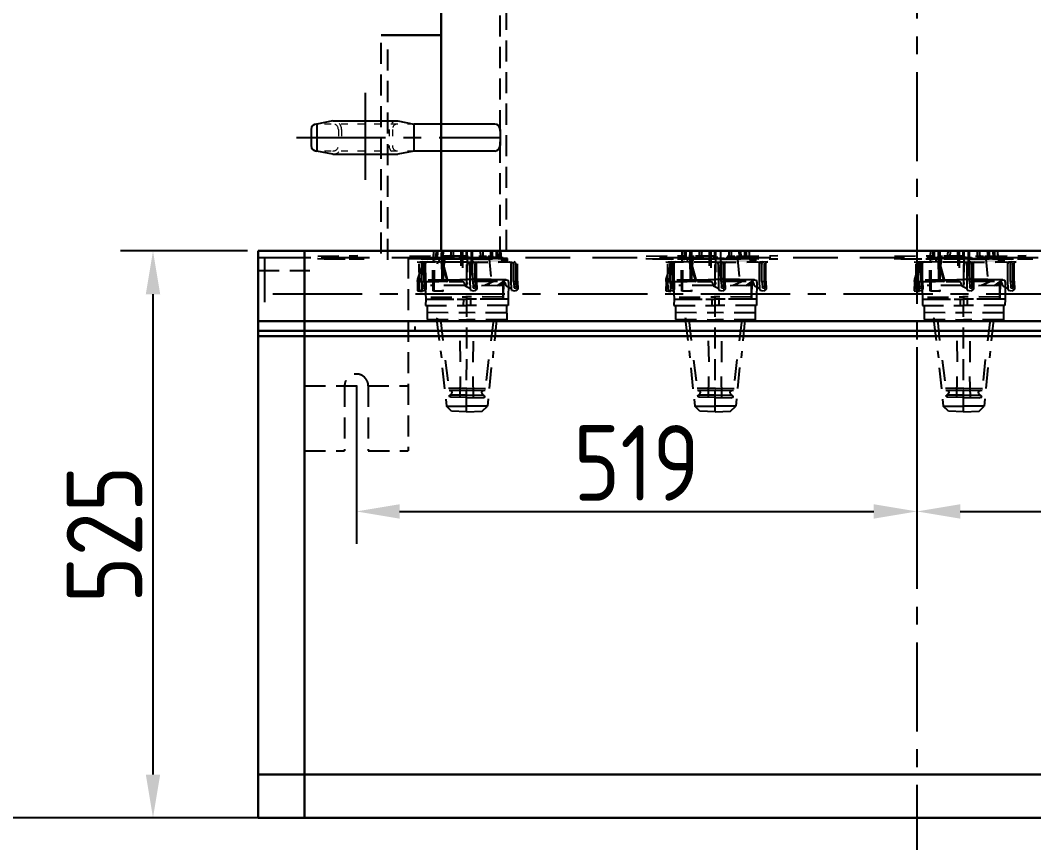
# Model space of a CAD drawing. Header units: millimetres. Extents: x 70841 to 133731, y -170061 to -164340.
# Drawn here: x 71959 to 72897, y -168868 to -168106 of the extents above; entities that cross this region are included whole.
import ezdxf

# ---------------------------------------------------------------- set-up
doc = ezdxf.new("R2010")
doc.units = ezdxf.units.MM
doc.header["$LTSCALE"] = 13
for name, pattern in [('ACAD_ISO03W100', [1.18, 0.47, -0.71]), ('CENTERX2', [101.6, 63.5, -12.7, 12.7, -12.7]), ('DASHED', [0.75, 0.5, -0.25]), ('HIDDEN', [9.525, 6.35, -3.175])]:
    doc.linetypes.add(name, pattern=pattern)
for name, color, linetype in [('1', 4, 'Continuous'), ('4虚线层', 6, 'DASHED'), ('粗实线', 4, 'Continuous'), ('细实线', 2, 'Continuous'), ('虚线', 6, 'HIDDEN'), ('铁心虚线', 1, 'DASHED')]:
    doc.layers.add(name, color=color, linetype=linetype)
doc.layers.add('标注、文本', color=3, linetype='Continuous', lineweight=25)
doc.styles.get("Standard").update_dxf_attribs({"font": 'gbenor.shx', "bigfont": 'gbcbig.shx'})
doc.dimstyles.new('1-15', dxfattribs={"dimscale": 20, "dimtxt": 3.5, "dimasz": 2, "dimexe": 1.5, "dimexo": 0.5, "dimgap": 0.5, "dimtad": 1, "dimtoh": 1, "dimdec": 1, "dimdsep": 46, "dimtxsty": 'Standard', "dimcen": 2.5, "dimclrd": 3, "dimclre": 3, "dimclrt": 3, "dimadec": 0, "dimazin": 2, "dimtfac": 1, "dimtdec": 1, "dimtmove": 0, "dimatfit": 2, "dimfxl": 1, "dimarcsym": 0})

# ---------------------------------------------------------------- blocks, each defined once
blk = doc.blocks.new('*D1700')
at = {"layer": 'Defpoints', "color": 0, "transparency": 16777216}
for p in [(72082.06, -168320.05), (72179.39, -168320.05), (72179.39, -168845.05)]:
    blk.add_point(p, dxfattribs=at)
at = {"layer": '标注、文本', "color": 3, "lineweight": -2, "transparency": 16777216}
for p, q in [((72169.39, -168320.05), (72052.06, -168320.05)), ((72082.06, -168805.05), (72082.06, -168360.05)), ((72169.39, -168845.05), (72052.06, -168845.05))]:
    blk.add_line(p, q, dxfattribs=at)
at = {"layer": '标注、文本', "color": 3, "transparency": 16777216}
for points in [[(72075.39, -168360.05), (72088.72, -168360.05), (72082.06, -168320.05)], [(72075.39, -168805.05), (72088.72, -168805.05), (72082.06, -168845.05)]]:
    blk.add_solid(points, dxfattribs=at)
at = {"layer": '标注、文本', "color": 3, "transparency": 16777216, "insert": (72037.06, -168582.55), "char_height": 70, "attachment_point": 5, "rotation": 90}
blk.add_mtext('525', dxfattribs=at)
blk = doc.blocks.new('*D1701')
at = {"layer": 'Defpoints', "color": 0, "transparency": 16777216}
for p in [(72348.89, -167697.05), (71815.29, -168845.05), (72233.89, -168845.05)]:
    blk.add_point(p, dxfattribs=at)
at = {"layer": '标注、文本', "color": 3, "lineweight": -2, "transparency": 16777216}
for p, q in [((72338.89, -167697.05), (71785.29, -167697.05)), ((71815.29, -167737.05), (71815.29, -168805.05)), ((72223.89, -168845.05), (71785.29, -168845.05))]:
    blk.add_line(p, q, dxfattribs=at)
at = {"layer": '标注、文本', "color": 3, "transparency": 16777216}
for points in [[(71808.62, -167737.05), (71821.95, -167737.05), (71815.29, -167697.05)], [(71808.62, -168805.05), (71821.95, -168805.05), (71815.29, -168845.05)]]:
    blk.add_solid(points, dxfattribs=at)
at = {"layer": '标注、文本', "color": 3, "transparency": 16777216, "insert": (71770.29, -168271.05), "char_height": 70, "attachment_point": 5, "rotation": 90}
blk.add_mtext('1148', dxfattribs=at)
blk = doc.blocks.new('*D1702')
at = {"layer": 'Defpoints', "color": 0, "transparency": 16777216}
for p in [(72270.39, -168445.05), (72789.39, -168445.05), (72789.39, -168561.33)]:
    blk.add_point(p, dxfattribs=at)
at = {"layer": '标注、文本', "color": 3, "lineweight": -2, "transparency": 16777216}
for p, q in [((72270.39, -168455.05), (72270.39, -168591.33)), ((72789.39, -168455.05), (72789.39, -168591.33)), ((72310.39, -168561.33), (72749.39, -168561.33))]:
    blk.add_line(p, q, dxfattribs=at)
at = {"layer": '标注、文本', "color": 3, "transparency": 16777216}
for points in [[(72310.39, -168554.67), (72310.39, -168568), (72270.39, -168561.33)], [(72749.39, -168554.67), (72749.39, -168568), (72789.39, -168561.33)]]:
    blk.add_solid(points, dxfattribs=at)
at = {"layer": '标注、文本', "color": 3, "transparency": 16777216, "insert": (72529.89, -168516.33), "char_height": 70, "attachment_point": 5}
blk.add_mtext('519', dxfattribs=at)
blk = doc.blocks.new('*D1703')
at = {"layer": 'Defpoints', "color": 0, "transparency": 16777216}
for p in [(72789.39, -168399.01), (73373.39, -168445.05), (73373.39, -168561.33)]:
    blk.add_point(p, dxfattribs=at)
at = {"layer": '标注、文本', "color": 3, "lineweight": -2, "transparency": 16777216}
for p, q in [((72789.39, -168409.01), (72789.39, -168591.33)), ((73373.39, -168455.05), (73373.39, -168591.33)), ((72829.39, -168561.33), (73333.39, -168561.33))]:
    blk.add_line(p, q, dxfattribs=at)
at = {"layer": '标注、文本', "color": 3, "transparency": 16777216}
for points in [[(72829.39, -168554.67), (72829.39, -168568), (72789.39, -168561.33)], [(73333.39, -168554.67), (73333.39, -168568), (73373.39, -168561.33)]]:
    blk.add_solid(points, dxfattribs=at)
at = {"layer": '标注、文本', "color": 3, "transparency": 16777216, "insert": (73081.39, -168516.33), "char_height": 70, "attachment_point": 5}
blk.add_mtext('584', dxfattribs=at)

msp = doc.modelspace()

# ---------------------------------------------------------------- hatches: boundary and pattern name
at = {"layer": '铁心虚线', "ltscale": 3}
h = msp.add_hatch(color=6, dxfattribs=at)
h.dxf.hatch_style = 2
h.paths.add_polyline_path([(72372.381, -168326.906), (72403.713, -168326.956), (72404.511, -168330.414)])
h = msp.add_hatch(color=6, dxfattribs=at)
h.dxf.hatch_style = 2
h.paths.add_polyline_path([(72372.381, -168326.906), (72373.18, -168330.363), (72404.511, -168330.414)])
h = msp.add_hatch(color=6, dxfattribs=at)
h.dxf.hatch_style = 2
h.paths.add_polyline_path([(72403.713, -168326.956), (72409.564, -168327.062), (72410.203, -168329.828)])
h = msp.add_hatch(color=6, dxfattribs=at)
h.dxf.hatch_style = 2
h.paths.add_polyline_path([(72403.713, -168326.956), (72404.511, -168330.414), (72410.203, -168329.828)])
h = msp.add_hatch(color=6, dxfattribs=at)
h.dxf.hatch_style = 2
h.paths.add_polyline_path([(72409.564, -168327.062), (72410.203, -168329.828), (72410.256, -168326.902)])
h = msp.add_hatch(color=6, dxfattribs=at)
h.dxf.hatch_style = 2
h.paths.add_polyline_path([(72602.381, -168326.906), (72633.713, -168326.956), (72634.511, -168330.414)])
h = msp.add_hatch(color=6, dxfattribs=at)
h.dxf.hatch_style = 2
h.paths.add_polyline_path([(72602.381, -168326.906), (72603.18, -168330.363), (72634.511, -168330.414)])
h = msp.add_hatch(color=6, dxfattribs=at)
h.dxf.hatch_style = 2
h.paths.add_polyline_path([(72633.713, -168326.956), (72639.564, -168327.062), (72640.203, -168329.828)])
h = msp.add_hatch(color=6, dxfattribs=at)
h.dxf.hatch_style = 2
h.paths.add_polyline_path([(72633.713, -168326.956), (72634.511, -168330.414), (72640.203, -168329.828)])
h = msp.add_hatch(color=6, dxfattribs=at)
h.dxf.hatch_style = 2
h.paths.add_polyline_path([(72639.564, -168327.062), (72640.203, -168329.828), (72640.256, -168326.902)])
h = msp.add_hatch(color=6, dxfattribs=at)
h.dxf.hatch_style = 2
h.paths.add_polyline_path([(72832.381, -168326.906), (72863.713, -168326.956), (72864.511, -168330.414)])
h = msp.add_hatch(color=6, dxfattribs=at)
h.dxf.hatch_style = 2
h.paths.add_polyline_path([(72832.381, -168326.906), (72833.18, -168330.363), (72864.511, -168330.414)])
h = msp.add_hatch(color=6, dxfattribs=at)
h.dxf.hatch_style = 2
h.paths.add_polyline_path([(72863.713, -168326.956), (72869.564, -168327.062), (72870.203, -168329.828)])
h = msp.add_hatch(color=6, dxfattribs=at)
h.dxf.hatch_style = 2
h.paths.add_polyline_path([(72863.713, -168326.956), (72864.511, -168330.414), (72870.203, -168329.828)])
h = msp.add_hatch(color=6, dxfattribs=at)
h.dxf.hatch_style = 2
h.paths.add_polyline_path([(72869.564, -168327.062), (72870.203, -168329.828), (72870.256, -168326.902)])

# ---------------------------------------------------------------- linework, layer by layer
at = {"layer": '1', "color": 1, "linetype": 'CENTERX2', "lineweight": -3, "ltscale": 0.1}
for p, q in [((72789.395, -167493.873), (72789.395, -168933.393)), ((72278.403, -168173.591), (72278.403, -168254.284)), ((72214.782, -168214.927), (72403.395, -168214.927)), ((73464.395, -168360.054), (72179.395, -168360.054))]:
    msp.add_line(p, q, dxfattribs=at)
at = {"layer": '4虚线层', "ltscale": 3}
for p, q in [((72293.395, -168322.325), (72293.395, -168120.054)), ((72299.395, -168328.325), (72299.395, -168124.811))]:
    msp.add_line(p, q, dxfattribs=at)
at = {"layer": '标注、文本', "color": 2, "linetype": 'ACAD_ISO03W100', "lineweight": 18}
for p, q in [((72323.653, -168202.427), (72233.412, -168202.427)), ((72253.653, -168207.427), (72253.653, -168222.427)), ((72256.653, -168207.427), (72256.653, -168222.427)), ((72300.653, -168207.427), (72300.653, -168222.427)), ((72303.653, -168207.427), (72303.653, -168222.427)), ((72323.653, -168227.427), (72233.412, -168227.427))]:
    msp.add_line(p, q, dxfattribs=at)
at = {"layer": '标注、文本'}
for p, q in [((72248.653, -168199.427), (72233.653, -168202.427)), ((72233.653, -168202.427), (72233.653, -168227.427)), ((72248.653, -168199.427), (72308.653, -168199.427)), ((72308.653, -168199.427), (72323.653, -168202.427)), ((72398.395, -168202.427), (72323.653, -168202.427)), ((72323.653, -168202.427), (72323.653, -168227.427)), ((72228.412, -168207.427), (72228.412, -168222.427)), ((72403.395, -168207.427), (72403.395, -168222.427)), ((72248.653, -168230.427), (72233.653, -168227.427)), ((72248.653, -168230.427), (72308.653, -168230.427)), ((72323.653, -168227.427), (72308.653, -168230.427)), ((72398.395, -168227.427), (72323.653, -168227.427))]:
    msp.add_line(p, q, dxfattribs=at)
for centre, start, end in [((72233.412, -168207.427), 90, 180), ((72398.395, -168207.427), 0, 90), ((72233.412, -168222.427), 180, 270), ((72398.395, -168222.427), 270, 0)]:
    msp.add_arc(centre, 5, start, end, dxfattribs=at)
at = {"layer": '标注、文本', "color": 2, "linetype": 'ACAD_ISO03W100', "lineweight": 18}
for centre, radius, start, end in [((72248.653, -168207.427), 8, 0, 90), ((72248.653, -168207.427), 5, 0, 90), ((72308.653, -168207.427), 8, 90, 180), ((72308.653, -168207.427), 5, 90, 180), ((72248.653, -168222.427), 5, 270, 0), ((72248.653, -168222.427), 8, 270, 0), ((72308.653, -168222.427), 8, 180, 270), ((72308.653, -168222.427), 5, 180, 270)]:
    msp.add_arc(centre, radius, start, end, dxfattribs=at)
at = {"layer": '粗实线', "lineweight": 30}
for p, q in [((72348.895, -167697.054), (72348.895, -168320.054)), ((72293.395, -168120.054), (72348.895, -168120.054)), ((72179.395, -168320.054), (73464.395, -168320.054)), ((72179.395, -168320.054), (72179.395, -168385.054)), ((72179.395, -168320.054), (72179.395, -168845.054)), ((72222.395, -168320.054), (72222.395, -168845.054)), ((72179.395, -168385.054), (73464.395, -168385.054)), ((72179.395, -168805.054), (73464.395, -168805.054)), ((72179.395, -168845.054), (73464.395, -168845.054))]:
    msp.add_line(p, q, dxfattribs=at)
at = {"layer": '细实线', "color": 4, "lineweight": 30}
for p, q in [((72179.395, -168394.011), (73464.395, -168394.011)), ((72179.395, -168399.011), (73464.395, -168399.011))]:
    msp.add_line(p, q, dxfattribs=at)
at = {"layer": '虚线', "ltscale": 0.5}
for p, q in [((72179.395, -168326.054), (73464.395, -168326.054)), ((72185.395, -168326.054), (72185.395, -168385.054))]:
    msp.add_line(p, q, dxfattribs=at)
at = {"layer": '铁心虚线', "color": 6, "ltscale": 3}
for p, q in [((72403.395, -168326.054), (72403.395, -167754.054)), ((72409.395, -168320.054), (72409.395, -167754.054)), ((72179.395, -168326.054), (72278.247, -168326.054)), ((72222.395, -168326.054), (72222.395, -168505.054)), ((72318.395, -168326.054), (72318.395, -168505.054)), ((72372.395, -168468.935), (72372.711, -168320.054)), ((72602.395, -168468.935), (72602.711, -168320.054)), ((72832.395, -168468.935), (72832.711, -168320.054)), ((72179.395, -168338.054), (72227.395, -168338.054)), ((72324.355, -168390.011), (72324.355, -168394.011)), ((72222.395, -168445.054), (72318.395, -168445.054)), ((72259.395, -168445.054), (72259.395, -168505.054)), ((72270.395, -168445.054), (72270.395, -168505.054)), ((72281.395, -168445.054), (72281.395, -168505.054)), ((72222.395, -168505.054), (72259.395, -168505.054)), ((72281.395, -168505.054), (72318.395, -168505.054))]:
    msp.add_line(p, q, dxfattribs=at)
for points in [[(72240.404, -168327.223), (72277.587, -168327.379)], [(72330.404, -168327.223), (72367.587, -168327.379)], [(72372.381, -168326.906), (72341.05, -168326.856), (72341.582, -168326.004), (72372.913, -168326.055)], [(72341.873, -168320.054), (72341.582, -168326.004)], [(72347.066, -168329.879), (72347.278, -168327.645), (72341.587, -168328.231), (72342.066, -168330.305)], [(72352.114, -168324.301), (72349.988, -168346.643)], [(72367.435, -168333.875), (72367.275, -168320.054)], [(72368.571, -168320.054), (72368.605, -168335.79)], [(72372.381, -168326.906), (72403.713, -168326.956), (72404.245, -168326.105), (72372.913, -168326.055)], [(72372.488, -168330.523), (72410.203, -168329.828), (72410.256, -168326.902), (72372.381, -168326.906)], [(72376.656, -168320.054), (72376.691, -168336.108)], [(72376.85, -168327.331), (72405.256, -168327.328)], [(72377.755, -168334.406), (72377.912, -168320.054)], [(72392.914, -168324.351), (72395.097, -168346.426)], [(72403.853, -168320.054), (72404.245, -168326.105)], [(72544.404, -168327.223), (72581.587, -168327.379)], [(72602.381, -168326.906), (72571.05, -168326.856), (72571.582, -168326.004), (72602.913, -168326.055)], [(72571.873, -168320.054), (72571.582, -168326.004)], [(72577.066, -168329.879), (72577.278, -168327.645), (72571.587, -168328.231), (72572.066, -168330.305)], [(72579.404, -168327.223), (72616.587, -168327.379)], [(72582.114, -168324.301), (72579.988, -168346.643)], [(72597.435, -168333.875), (72597.275, -168320.054)], [(72598.571, -168320.054), (72598.605, -168335.79)], [(72602.381, -168326.906), (72633.713, -168326.956), (72634.245, -168326.105), (72602.913, -168326.055)], [(72602.488, -168330.523), (72640.203, -168329.828), (72640.256, -168326.902), (72602.381, -168326.906)], [(72606.85, -168327.331), (72635.256, -168327.328)], [(72607.755, -168334.406), (72607.912, -168320.054)], [(72622.914, -168324.351), (72625.097, -168346.426)], [(72633.853, -168320.054), (72634.245, -168326.105)], [(72774.404, -168327.223), (72811.587, -168327.379)], [(72832.381, -168326.906), (72801.05, -168326.856), (72801.582, -168326.004), (72832.913, -168326.055)], [(72801.873, -168320.054), (72801.582, -168326.004)], [(72807.066, -168329.879), (72807.278, -168327.645), (72801.587, -168328.231), (72802.066, -168330.305)], [(72812.114, -168324.301), (72809.988, -168346.643)], [(72827.435, -168333.875), (72827.275, -168320.054)], [(72828.571, -168320.054), (72828.605, -168335.79)], [(72832.381, -168326.906), (72863.713, -168326.956), (72864.245, -168326.105), (72832.913, -168326.055)], [(72832.488, -168330.523), (72870.203, -168329.828), (72870.256, -168326.902), (72832.381, -168326.906)], [(72836.656, -168320.054), (72836.691, -168336.108)], [(72836.85, -168327.331), (72865.256, -168327.328)], [(72837.755, -168334.406), (72837.912, -168320.054)], [(72852.914, -168324.351), (72855.097, -168346.426)], [(72859.404, -168327.223), (72896.587, -168327.379)], [(72863.853, -168320.054), (72864.245, -168326.105)], [(72326.746, -168330.2), (72328.98, -168330.413), (72330.522, -168330.785), (72330.842, -168332.168)], [(72327.062, -168348.294), (72327.274, -168346.06), (72332.379, -168330.314)], [(72336.214, -168330.199), (72328.98, -168330.413)], [(72372.488, -168330.523), (72332.379, -168330.314), (72329.987, -168348.347)], [(72331.054, -168329.934), (72332.757, -168330.998), (72333.076, -168332.381)], [(72334.459, -168332.061), (72334.831, -168330.519), (72336.214, -168330.199)], [(72347.214, -168330.199), (72339.98, -168330.413)], [(72345.459, -168332.061), (72345.831, -168330.519), (72347.214, -168330.199)], [(72348.609, -168330.251), (72353.663, -168345.837), (72353.451, -168348.071)], [(72349.992, -168329.932), (72354.515, -168346.369), (72354.994, -168348.443), (72352.759, -168348.231)], [(72372.488, -168330.523), (72411.746, -168330.2), (72413.288, -168330.572), (72413.608, -168331.955)], [(72376.105, -168330.416), (72377.648, -168330.789), (72377.967, -168332.172)], [(72378.18, -168329.937), (72379.882, -168331.001), (72380.201, -168332.384)], [(72381.584, -168332.065), (72381.957, -168330.522), (72383.34, -168330.203)], [(72411.746, -168330.2), (72413.98, -168330.413), (72415.522, -168330.785), (72415.842, -168332.168)], [(72416.054, -168329.934), (72417.757, -168330.998), (72418.076, -168332.381)], [(72556.746, -168330.2), (72558.98, -168330.413), (72560.522, -168330.785), (72560.842, -168332.168)], [(72557.062, -168348.294), (72557.274, -168346.06), (72562.379, -168330.314)], [(72566.214, -168330.199), (72558.98, -168330.413)], [(72602.488, -168330.523), (72562.379, -168330.314), (72559.987, -168348.347)], [(72561.054, -168329.934), (72562.757, -168330.998), (72563.076, -168332.381)], [(72564.459, -168332.061), (72564.831, -168330.519), (72566.214, -168330.199)], [(72578.609, -168330.251), (72583.663, -168345.837), (72583.451, -168348.071)], [(72579.992, -168329.932), (72584.515, -168346.369), (72584.994, -168348.443), (72582.759, -168348.231)], [(72602.488, -168330.523), (72641.746, -168330.2), (72643.288, -168330.572), (72643.608, -168331.955)], [(72606.105, -168330.416), (72607.648, -168330.789), (72607.967, -168332.172)], [(72608.18, -168329.937), (72609.882, -168331.001), (72610.201, -168332.384)], [(72611.584, -168332.065), (72611.957, -168330.522), (72613.34, -168330.203)], [(72641.746, -168330.2), (72643.98, -168330.413), (72645.522, -168330.785), (72645.842, -168332.168)], [(72651.214, -168330.199), (72643.98, -168330.413)], [(72646.054, -168329.934), (72647.757, -168330.998), (72648.076, -168332.381)], [(72649.459, -168332.061), (72649.831, -168330.519), (72651.214, -168330.199)], [(72786.746, -168330.2), (72788.98, -168330.413), (72790.522, -168330.785), (72790.842, -168332.168)], [(72787.062, -168348.294), (72787.274, -168346.06), (72792.379, -168330.314)], [(72796.214, -168330.199), (72788.98, -168330.413)], [(72832.488, -168330.523), (72792.379, -168330.314), (72789.987, -168348.347)], [(72791.054, -168329.934), (72792.757, -168330.998), (72793.076, -168332.381)], [(72794.459, -168332.061), (72794.831, -168330.519), (72796.214, -168330.199)], [(72808.609, -168330.251), (72813.663, -168345.837), (72813.451, -168348.071)], [(72809.992, -168329.932), (72814.515, -168346.369), (72814.994, -168348.443), (72812.759, -168348.231)], [(72832.488, -168330.523), (72871.746, -168330.2), (72873.288, -168330.572), (72873.608, -168331.955)], [(72836.105, -168330.416), (72837.648, -168330.789), (72837.967, -168332.172)], [(72838.18, -168329.937), (72839.882, -168331.001), (72840.201, -168332.384)], [(72841.584, -168332.065), (72841.957, -168330.522), (72843.34, -168330.203)], [(72871.746, -168330.2), (72873.98, -168330.413), (72875.522, -168330.785), (72875.842, -168332.168)], [(72881.214, -168330.199), (72873.98, -168330.413)], [(72876.054, -168329.934), (72877.757, -168330.998), (72878.076, -168332.381)], [(72879.459, -168332.061), (72879.831, -168330.519), (72881.214, -168330.199)], [(72349.988, -168346.643), (72372.543, -168346.535)], [(72405.896, -168349.032), (72406.96, -168347.329), (72409.034, -168346.85), (72410.577, -168347.223), (72411.056, -168349.297), (72410.951, -168364.617), (72410.845, -168370.469), (72372.279, -168370.632)], [(72579.988, -168346.643), (72602.543, -168346.535)], [(72635.896, -168349.032), (72636.96, -168347.329), (72639.034, -168346.85), (72640.577, -168347.223), (72641.056, -168349.297), (72640.951, -168364.617), (72640.845, -168370.469), (72602.279, -168370.632)], [(72809.988, -168346.643), (72832.543, -168346.535)], [(72865.896, -168349.032), (72866.96, -168347.329), (72869.034, -168346.85), (72870.577, -168347.223), (72871.056, -168349.297), (72870.951, -168364.617), (72870.845, -168370.469), (72832.279, -168370.632)], [(72327.062, -168348.294), (72326.903, -168357.071), (72331.371, -168357.497), (72331.37, -168348.028)], [(72327.062, -168348.294), (72368.553, -168348.184), (72369.404, -168348.716), (72370.415, -168349.939)], [(72332.28, -168357.329), (72330.738, -168356.957), (72329.195, -168356.585), (72328.876, -168355.201)], [(72333.184, -168354.935), (72331.642, -168354.563), (72331.322, -168353.18)], [(72334.727, -168355.307), (72334.195, -168356.158), (72332.28, -168357.329)], [(72333.764, -168348.932), (72334.51, -168364.784), (72334.405, -168370.635), (72372.279, -168370.632)], [(72334.514, -168348.073), (72334.727, -168355.307)], [(72370.894, -168352.014), (72338.871, -168352.123)], [(72376.001, -168355.205), (72371.054, -168352.705), (72370.415, -168349.939)], [(72381.639, -168348.076), (72406.428, -168348.181), (72406.163, -168362.809), (72405.791, -168364.352), (72404.408, -168364.671), (72372.385, -168364.78)], [(72379.406, -168357.332), (72377.863, -168356.96), (72376.32, -168356.588), (72376.001, -168355.205)], [(72378.022, -168348.183), (72380.256, -168348.396)], [(72378.022, -168348.183), (72380.256, -168348.396)], [(72380.31, -168354.939), (72378.767, -168354.566), (72378.448, -168353.183)], [(72381.853, -168355.311), (72380.629, -168356.322), (72379.406, -168357.332)], [(72381.639, -168348.076), (72406.428, -168348.181), (72407.279, -168348.712), (72408.29, -168349.936)], [(72381.639, -168348.076), (72381.853, -168355.311)], [(72406.215, -168350.415), (72406.428, -168348.181), (72405.843, -168351.957), (72381.906, -168352.385)], [(72413.876, -168355.201), (72408.928, -168352.702), (72408.29, -168349.936)], [(72417.28, -168357.329), (72415.738, -168356.957), (72414.195, -168356.585), (72413.876, -168355.201)], [(72418.184, -168354.935), (72416.642, -168354.563), (72416.322, -168353.18)], [(72419.727, -168355.307), (72419.195, -168356.158), (72417.28, -168357.329)], [(72419.514, -168348.073), (72419.727, -168355.307)], [(72557.062, -168348.294), (72556.903, -168357.071), (72561.371, -168357.497), (72561.37, -168348.028)], [(72557.062, -168348.294), (72598.553, -168348.184), (72599.404, -168348.716), (72600.415, -168349.939)], [(72562.28, -168357.329), (72560.738, -168356.957), (72559.195, -168356.585), (72558.876, -168355.201)], [(72563.184, -168354.935), (72561.642, -168354.563), (72561.322, -168353.18)], [(72564.727, -168355.307), (72564.195, -168356.158), (72562.28, -168357.329)], [(72563.764, -168348.932), (72564.51, -168364.784), (72564.405, -168370.635), (72602.279, -168370.632)], [(72564.514, -168348.073), (72564.727, -168355.307)], [(72600.894, -168352.014), (72568.871, -168352.123)], [(72606.001, -168355.205), (72601.054, -168352.705), (72600.415, -168349.939)], [(72611.639, -168348.076), (72636.428, -168348.181), (72636.163, -168362.809), (72635.791, -168364.352), (72634.408, -168364.671), (72602.385, -168364.78)], [(72609.406, -168357.332), (72607.863, -168356.96), (72606.32, -168356.588), (72606.001, -168355.205)], [(72608.022, -168348.183), (72610.256, -168348.396)], [(72608.022, -168348.183), (72610.256, -168348.396)], [(72610.31, -168354.939), (72608.767, -168354.566), (72608.448, -168353.183)], [(72611.853, -168355.311), (72610.629, -168356.322), (72609.406, -168357.332)], [(72611.639, -168348.076), (72636.428, -168348.181), (72637.279, -168348.712), (72638.29, -168349.936)], [(72611.639, -168348.076), (72611.853, -168355.311)], [(72636.215, -168350.415), (72636.428, -168348.181), (72635.843, -168351.957), (72611.906, -168352.385)], [(72643.876, -168355.201), (72638.928, -168352.702), (72638.29, -168349.936)], [(72647.28, -168357.329), (72645.738, -168356.957), (72644.195, -168356.585), (72643.876, -168355.201)], [(72648.184, -168354.935), (72646.642, -168354.563), (72646.322, -168353.18)], [(72649.727, -168355.307), (72649.195, -168356.158), (72647.28, -168357.329)], [(72649.514, -168348.073), (72649.727, -168355.307)], [(72787.062, -168348.294), (72786.903, -168357.071), (72791.371, -168357.497), (72791.37, -168348.028)], [(72787.062, -168348.294), (72828.553, -168348.184), (72829.404, -168348.716), (72830.415, -168349.939)], [(72792.28, -168357.329), (72790.738, -168356.957), (72789.195, -168356.585), (72788.876, -168355.201)], [(72793.184, -168354.935), (72791.642, -168354.563), (72791.322, -168353.18)], [(72794.727, -168355.307), (72794.195, -168356.158), (72792.28, -168357.329)], [(72793.764, -168348.932), (72794.51, -168364.784), (72794.405, -168370.635), (72832.279, -168370.632)], [(72794.514, -168348.073), (72794.727, -168355.307)], [(72830.894, -168352.014), (72798.871, -168352.123)], [(72836.001, -168355.205), (72831.054, -168352.705), (72830.415, -168349.939)], [(72841.639, -168348.076), (72866.428, -168348.181), (72866.163, -168362.809), (72865.791, -168364.352), (72864.408, -168364.671), (72832.385, -168364.78)], [(72839.406, -168357.332), (72837.863, -168356.96), (72836.32, -168356.588), (72836.001, -168355.205)], [(72838.022, -168348.183), (72840.256, -168348.396)], [(72838.022, -168348.183), (72840.256, -168348.396)], [(72840.31, -168354.939), (72838.767, -168354.566), (72838.448, -168353.183)], [(72841.853, -168355.311), (72840.629, -168356.322), (72839.406, -168357.332)], [(72841.639, -168348.076), (72866.428, -168348.181), (72867.279, -168348.712), (72868.29, -168349.936)], [(72841.639, -168348.076), (72841.853, -168355.311)], [(72866.215, -168350.415), (72866.428, -168348.181), (72865.843, -168351.957), (72841.906, -168352.385)], [(72873.876, -168355.201), (72868.928, -168352.702), (72868.29, -168349.936)], [(72877.28, -168357.329), (72875.738, -168356.957), (72874.195, -168356.585), (72873.876, -168355.201)], [(72878.184, -168354.935), (72876.642, -168354.563), (72876.322, -168353.18)], [(72879.727, -168355.307), (72879.195, -168356.158), (72877.28, -168357.329)], [(72879.514, -168348.073), (72879.727, -168355.307)], [(72334.405, -168370.635), (72335.947, -168371.008), (72335.895, -168383.402), (72372.387, -168383.718)], [(72409.462, -168370.788), (72409.57, -168383.874), (72372.387, -168383.718)], [(72564.405, -168370.635), (72565.947, -168371.008), (72565.895, -168383.402), (72602.387, -168383.718)], [(72639.462, -168370.788), (72639.57, -168383.874), (72602.387, -168383.718)], [(72794.405, -168370.635), (72795.947, -168371.008), (72795.895, -168383.402), (72832.387, -168383.718)], [(72869.462, -168370.788), (72869.57, -168383.874), (72832.387, -168383.718)], [(72335.841, -168376.859), (72372.333, -168377.175)], [(72345.045, -168382.018), (72344.672, -168383.561), (72349.197, -168418.935)], [(72400.101, -168383.875), (72396.54, -168418.93)], [(72565.841, -168376.859), (72602.333, -168377.175)], [(72575.045, -168382.018), (72574.672, -168383.561), (72579.197, -168418.935)], [(72630.101, -168383.875), (72626.54, -168418.93)], [(72795.841, -168376.859), (72832.333, -168377.175)], [(72805.045, -168382.018), (72804.672, -168383.561), (72809.197, -168418.935)], [(72860.101, -168383.875), (72856.54, -168418.93)], [(72366.858, -168422.869), (72366.43, -168398.932)], [(72378.561, -168423.081), (72378.825, -168398.984)], [(72596.858, -168422.869), (72596.43, -168398.932)], [(72608.561, -168423.081), (72608.825, -168398.984)], [(72826.858, -168422.869), (72826.43, -168398.932)], [(72838.561, -168423.081), (72838.825, -168398.984)], [(72352.602, -168421.062), (72356.222, -168449.361)], [(72392.551, -168420.58), (72389.628, -168448.932)], [(72582.602, -168421.062), (72586.222, -168449.361)], [(72622.551, -168420.58), (72619.628, -168448.932)], [(72812.602, -168421.062), (72816.222, -168449.361)], [(72852.551, -168420.58), (72849.628, -168448.932)], [(72349.89, -168428.244), (72353.723, -168463.777), (72372.66, -168463.775)], [(72366.436, -168455.744), (72366.699, -168431.646)], [(72394.998, -168428.027), (72391.597, -168463.774), (72372.66, -168463.775)], [(72378.83, -168455.796), (72378.402, -168431.858)], [(72579.89, -168428.244), (72583.723, -168463.777), (72602.66, -168463.775)], [(72596.436, -168455.744), (72596.699, -168431.646)], [(72624.998, -168428.027), (72621.597, -168463.774), (72602.66, -168463.775)], [(72608.83, -168455.796), (72608.402, -168431.858)], [(72809.89, -168428.244), (72813.723, -168463.777), (72832.66, -168463.775)], [(72826.436, -168455.744), (72826.699, -168431.646)], [(72854.998, -168428.027), (72851.597, -168463.774), (72832.66, -168463.775)], [(72838.83, -168455.796), (72838.402, -168431.858)], [(72356.913, -168449.202), (72358.456, -168449.574), (72358.775, -168450.957), (72358.403, -168452.499), (72357.18, -168453.51)], [(72387.82, -168453.72), (72386.809, -168452.497), (72386.49, -168451.114), (72386.862, -168449.571), (72388.936, -168449.092)], [(72586.913, -168449.202), (72588.456, -168449.574), (72588.775, -168450.957), (72588.403, -168452.499), (72587.18, -168453.51)], [(72617.82, -168453.72), (72616.809, -168452.497), (72616.49, -168451.114), (72616.862, -168449.571), (72618.936, -168449.092)], [(72816.913, -168449.202), (72818.456, -168449.574), (72818.775, -168450.957), (72818.403, -168452.499), (72817.18, -168453.51)], [(72847.82, -168453.72), (72846.809, -168452.497), (72846.49, -168451.114), (72846.862, -168449.571), (72848.936, -168449.092)], [(72356.648, -168454.361), (72356.488, -168453.67), (72357.18, -168453.51)], [(72372.979, -168455.69), (72357.659, -168455.585), (72356.807, -168455.053), (72356.648, -168454.361)], [(72388.83, -168454.944), (72388.99, -168455.635), (72387.607, -168455.954)], [(72387.82, -168453.72), (72388.671, -168454.252), (72388.83, -168454.944)], [(72586.648, -168454.361), (72586.488, -168453.67), (72587.18, -168453.51)], [(72602.979, -168455.69), (72587.659, -168455.585), (72586.807, -168455.053), (72586.648, -168454.361)], [(72618.83, -168454.944), (72618.99, -168455.635), (72617.607, -168455.954)], [(72617.82, -168453.72), (72618.671, -168454.252), (72618.83, -168454.944)], [(72816.648, -168454.361), (72816.488, -168453.67), (72817.18, -168453.51)], [(72832.979, -168455.69), (72817.659, -168455.585), (72816.807, -168455.053), (72816.648, -168454.361)], [(72848.83, -168454.944), (72848.99, -168455.635), (72847.607, -168455.954)], [(72847.82, -168453.72), (72848.671, -168454.252), (72848.83, -168454.944)], [(72372.395, -168468.935), (72358.458, -168468.511), (72353.723, -168463.777)], [(72372.395, -168468.935), (72386.864, -168468.508), (72391.597, -168463.774)], [(72602.395, -168468.935), (72588.458, -168468.511), (72583.723, -168463.777)], [(72602.395, -168468.935), (72616.864, -168468.508), (72621.597, -168463.774)], [(72832.395, -168468.935), (72818.458, -168468.511), (72813.723, -168463.777)], [(72832.395, -168468.935), (72846.864, -168468.508), (72851.597, -168463.774)]]:
    msp.add_lwpolyline(points, dxfattribs=at)
for points in [[(72349.135, -168327.174), (72349.457, -168356.963), (72341.531, -168357.336), (72341.05, -168326.856)], [(72350.736, -168326.847), (72350.526, -168357.487), (72342.44, -168357.168), (72342.81, -168327.22)], [(72579.135, -168327.174), (72579.457, -168356.963), (72571.531, -168357.336), (72571.05, -168326.856)], [(72580.736, -168326.847), (72580.526, -168357.487), (72572.44, -168357.168), (72572.81, -168327.22)], [(72809.135, -168327.174), (72809.457, -168356.963), (72801.531, -168357.336), (72801.05, -168326.856)], [(72810.736, -168326.847), (72810.526, -168357.487), (72802.44, -168357.168), (72802.81, -168327.22)]]:
    msp.add_lwpolyline(points, close=True, dxfattribs=at)
msp.add_arc((72270.395, -168445.054), 11, 0, 180, dxfattribs=at)
for points in [[(72234.335, -168327.125), (72234.335, -168327.125), (72271.518, -168327.281), (72271.518, -168327.281)], [(72234.548, -168324.891), (72234.548, -168324.891), (72271.571, -168324.355), (72271.571, -168324.355)], [(72319.335, -168327.125), (72319.335, -168327.125), (72356.518, -168327.281), (72356.518, -168327.281)], [(72319.548, -168324.891), (72319.548, -168324.891), (72356.571, -168324.355), (72356.571, -168324.355)], [(72341.873, -168320.054), (72341.698, -168323.631), (72341.582, -168326.004), (72341.582, -168326.004)], [(72344.193, -168320.054), (72343.967, -168323.755), (72343.816, -168326.217), (72343.816, -168326.217)], [(72345.485, -168320.054), (72345.313, -168323.571), (72345.199, -168325.898), (72345.199, -168325.898)], [(72349.097, -168320.054), (72348.928, -168323.512), (72348.816, -168325.791), (72348.816, -168325.791)], [(72350.733, -168320.054), (72350.508, -168323.725), (72350.359, -168326.163), (72350.359, -168326.163)], [(72354.295, -168327.44), (72354.295, -168327.44), (72390.627, -168327.064), (72390.627, -168327.064)], [(72354.348, -168324.514), (72354.348, -168324.514), (72390.84, -168324.83), (72390.84, -168324.83)], [(72357.882, -168320.054), (72357.708, -168323.6), (72357.593, -168325.95), (72357.593, -168325.95)], [(72360.097, -168320.054), (72359.935, -168323.724), (72359.827, -168326.162), (72359.827, -168326.162)], [(72372.222, -168326.214), (72372.222, -168326.214), (72372.221, -168323.461), (72372.221, -168320.054)], [(72372.759, -168320.054), (72372.774, -168329.319), (72372.809, -168350.843), (72372.809, -168350.843)], [(72372.913, -168326.055), (72372.913, -168326.055), (72372.913, -168323.387), (72372.913, -168320.054)], [(72385.023, -168320.054), (72385.194, -168323.692), (72385.307, -168326.107), (72385.307, -168326.107)], [(72387.247, -168320.054), (72387.424, -168323.81), (72387.542, -168326.319), (72387.542, -168326.319)], [(72394.491, -168320.054), (72394.662, -168323.691), (72394.776, -168326.106), (72394.776, -168326.106)], [(72396.016, -168320.054), (72396.197, -168323.898), (72396.319, -168326.478), (72396.319, -168326.478)], [(72399.639, -168320.054), (72399.817, -168323.839), (72399.936, -168326.371), (72399.936, -168326.371)], [(72401.037, -168320.054), (72401.206, -168323.661), (72401.319, -168326.052), (72401.319, -168326.052)], [(72403.853, -168320.054), (72404.088, -168323.69), (72404.245, -168326.105), (72404.245, -168326.105)], [(72538.335, -168327.125), (72538.335, -168327.125), (72575.518, -168327.281), (72575.518, -168327.281)], [(72538.548, -168324.891), (72538.548, -168324.891), (72575.571, -168324.355), (72575.571, -168324.355)], [(72571.873, -168320.054), (72571.698, -168323.631), (72571.582, -168326.004), (72571.582, -168326.004)], [(72574.193, -168320.054), (72573.967, -168323.755), (72573.816, -168326.217), (72573.816, -168326.217)], [(72575.485, -168320.054), (72575.313, -168323.571), (72575.199, -168325.898), (72575.199, -168325.898)], [(72579.097, -168320.054), (72578.928, -168323.512), (72578.816, -168325.791), (72578.816, -168325.791)], [(72580.733, -168320.054), (72580.508, -168323.725), (72580.359, -168326.163), (72580.359, -168326.163)], [(72584.295, -168327.44), (72584.295, -168327.44), (72620.627, -168327.064), (72620.627, -168327.064)], [(72584.348, -168324.514), (72584.348, -168324.514), (72620.84, -168324.83), (72620.84, -168324.83)], [(72587.882, -168320.054), (72587.708, -168323.6), (72587.593, -168325.95), (72587.593, -168325.95)], [(72590.097, -168320.054), (72589.935, -168323.724), (72589.827, -168326.162), (72589.827, -168326.162)], [(72602.222, -168326.214), (72602.222, -168326.214), (72602.221, -168323.461), (72602.221, -168320.054)], [(72602.759, -168320.054), (72602.774, -168329.319), (72602.809, -168350.843), (72602.809, -168350.843)], [(72602.913, -168326.055), (72602.913, -168326.055), (72602.913, -168323.387), (72602.913, -168320.054)], [(72615.023, -168320.054), (72615.194, -168323.692), (72615.307, -168326.107), (72615.307, -168326.107)], [(72617.247, -168320.054), (72617.424, -168323.81), (72617.542, -168326.319), (72617.542, -168326.319)], [(72623.335, -168327.125), (72623.335, -168327.125), (72660.518, -168327.281), (72660.518, -168327.281)], [(72623.548, -168324.891), (72623.548, -168324.891), (72660.571, -168324.355), (72660.571, -168324.355)], [(72624.491, -168320.054), (72624.662, -168323.691), (72624.776, -168326.106), (72624.776, -168326.106)], [(72626.016, -168320.054), (72626.197, -168323.898), (72626.319, -168326.478), (72626.319, -168326.478)], [(72629.639, -168320.054), (72629.817, -168323.839), (72629.936, -168326.371), (72629.936, -168326.371)], [(72631.037, -168320.054), (72631.206, -168323.661), (72631.319, -168326.052), (72631.319, -168326.052)], [(72633.853, -168320.054), (72634.088, -168323.69), (72634.245, -168326.105), (72634.245, -168326.105)], [(72768.335, -168327.125), (72768.335, -168327.125), (72805.518, -168327.281), (72805.518, -168327.281)], [(72768.548, -168324.891), (72768.548, -168324.891), (72805.571, -168324.355), (72805.571, -168324.355)], [(72801.873, -168320.054), (72801.698, -168323.631), (72801.582, -168326.004), (72801.582, -168326.004)], [(72804.193, -168320.054), (72803.967, -168323.755), (72803.816, -168326.217), (72803.816, -168326.217)], [(72805.485, -168320.054), (72805.313, -168323.571), (72805.199, -168325.898), (72805.199, -168325.898)], [(72809.097, -168320.054), (72808.928, -168323.512), (72808.816, -168325.791), (72808.816, -168325.791)], [(72810.733, -168320.054), (72810.508, -168323.725), (72810.359, -168326.163), (72810.359, -168326.163)], [(72814.295, -168327.44), (72814.295, -168327.44), (72850.627, -168327.064), (72850.627, -168327.064)], [(72814.348, -168324.514), (72814.348, -168324.514), (72850.84, -168324.83), (72850.84, -168324.83)], [(72817.882, -168320.054), (72817.708, -168323.6), (72817.593, -168325.95), (72817.593, -168325.95)], [(72820.097, -168320.054), (72819.935, -168323.724), (72819.827, -168326.162), (72819.827, -168326.162)], [(72832.222, -168326.214), (72832.222, -168326.214), (72832.221, -168323.461), (72832.221, -168320.054)], [(72832.759, -168320.054), (72832.774, -168329.319), (72832.809, -168350.843), (72832.809, -168350.843)], [(72832.913, -168326.055), (72832.913, -168326.055), (72832.913, -168323.387), (72832.913, -168320.054)], [(72845.023, -168320.054), (72845.194, -168323.692), (72845.307, -168326.107), (72845.307, -168326.107)], [(72847.247, -168320.054), (72847.424, -168323.81), (72847.542, -168326.319), (72847.542, -168326.319)], [(72853.335, -168327.125), (72853.335, -168327.125), (72890.518, -168327.281), (72890.518, -168327.281)], [(72853.548, -168324.891), (72853.548, -168324.891), (72890.571, -168324.355), (72890.571, -168324.355)], [(72854.491, -168320.054), (72854.662, -168323.691), (72854.776, -168326.106), (72854.776, -168326.106)], [(72856.016, -168320.054), (72856.197, -168323.898), (72856.319, -168326.478), (72856.319, -168326.478)], [(72859.639, -168320.054), (72859.817, -168323.839), (72859.936, -168326.371), (72859.936, -168326.371)], [(72861.037, -168320.054), (72861.206, -168323.661), (72861.319, -168326.052), (72861.319, -168326.052)], [(72863.853, -168320.054), (72864.088, -168323.69), (72864.245, -168326.105), (72864.245, -168326.105)], [(72328.662, -168347.967), (72328.662, -168347.967), (72328.608, -168331.955), (72328.608, -168331.955)], [(72330.896, -168348.18), (72330.896, -168348.18), (72330.842, -168332.168), (72330.842, -168332.168)], [(72333.131, -168348.392), (72333.131, -168348.392), (72333.076, -168332.381), (72333.076, -168332.381)], [(72334.514, -168348.073), (72334.514, -168348.073), (72334.459, -168332.061), (72334.459, -168332.061)], [(72336.214, -168330.199), (72336.214, -168330.199), (72349.992, -168329.932), (72349.992, -168329.932)], [(72374.882, -168331.427), (72374.882, -168331.427), (72378.394, -168346.64), (72378.394, -168346.64)], [(72375.788, -168347.971), (72375.788, -168347.971), (72375.733, -168331.959), (72375.733, -168331.959)], [(72378.022, -168348.183), (72378.022, -168348.183), (72377.967, -168332.172), (72377.967, -168332.172)], [(72380.256, -168348.396), (72380.256, -168348.396), (72380.201, -168332.384), (72380.201, -168332.384)], [(72381.639, -168348.076), (72381.639, -168348.076), (72381.584, -168332.065), (72381.584, -168332.065)], [(72413.662, -168347.967), (72413.662, -168347.967), (72413.608, -168331.955), (72413.608, -168331.955)], [(72415.896, -168348.18), (72415.896, -168348.18), (72415.842, -168332.168), (72415.842, -168332.168)], [(72418.131, -168348.392), (72418.131, -168348.392), (72418.076, -168332.381), (72418.076, -168332.381)], [(72419.514, -168348.073), (72419.514, -168348.073), (72419.459, -168332.061), (72419.459, -168332.061)], [(72558.662, -168347.967), (72558.662, -168347.967), (72558.608, -168331.955), (72558.608, -168331.955)], [(72560.896, -168348.18), (72560.896, -168348.18), (72560.842, -168332.168), (72560.842, -168332.168)], [(72563.131, -168348.392), (72563.131, -168348.392), (72563.076, -168332.381), (72563.076, -168332.381)], [(72564.514, -168348.073), (72564.514, -168348.073), (72564.459, -168332.061), (72564.459, -168332.061)], [(72566.214, -168330.199), (72566.214, -168330.199), (72579.992, -168329.932), (72579.992, -168329.932)], [(72604.882, -168331.427), (72604.882, -168331.427), (72608.394, -168346.64), (72608.394, -168346.64)], [(72605.788, -168347.971), (72605.788, -168347.971), (72605.733, -168331.959), (72605.733, -168331.959)], [(72608.022, -168348.183), (72608.022, -168348.183), (72607.967, -168332.172), (72607.967, -168332.172)], [(72610.256, -168348.396), (72610.256, -168348.396), (72610.201, -168332.384), (72610.201, -168332.384)], [(72611.639, -168348.076), (72611.639, -168348.076), (72611.584, -168332.065), (72611.584, -168332.065)], [(72643.662, -168347.967), (72643.662, -168347.967), (72643.608, -168331.955), (72643.608, -168331.955)], [(72645.896, -168348.18), (72645.896, -168348.18), (72645.842, -168332.168), (72645.842, -168332.168)], [(72648.131, -168348.392), (72648.131, -168348.392), (72648.076, -168332.381), (72648.076, -168332.381)], [(72649.514, -168348.073), (72649.514, -168348.073), (72649.459, -168332.061), (72649.459, -168332.061)], [(72788.662, -168347.967), (72788.662, -168347.967), (72788.608, -168331.955), (72788.608, -168331.955)], [(72790.896, -168348.18), (72790.896, -168348.18), (72790.842, -168332.168), (72790.842, -168332.168)], [(72793.131, -168348.392), (72793.131, -168348.392), (72793.076, -168332.381), (72793.076, -168332.381)], [(72794.514, -168348.073), (72794.514, -168348.073), (72794.459, -168332.061), (72794.459, -168332.061)], [(72796.214, -168330.199), (72796.214, -168330.199), (72809.992, -168329.932), (72809.992, -168329.932)], [(72834.882, -168331.427), (72834.882, -168331.427), (72838.394, -168346.64), (72838.394, -168346.64)], [(72835.788, -168347.971), (72835.788, -168347.971), (72835.733, -168331.959), (72835.733, -168331.959)], [(72838.022, -168348.183), (72838.022, -168348.183), (72837.967, -168332.172), (72837.967, -168332.172)], [(72840.256, -168348.396), (72840.256, -168348.396), (72840.201, -168332.384), (72840.201, -168332.384)], [(72841.639, -168348.076), (72841.639, -168348.076), (72841.584, -168332.065), (72841.584, -168332.065)], [(72873.662, -168347.967), (72873.662, -168347.967), (72873.608, -168331.955), (72873.608, -168331.955)], [(72875.896, -168348.18), (72875.896, -168348.18), (72875.842, -168332.168), (72875.842, -168332.168)], [(72878.131, -168348.392), (72878.131, -168348.392), (72878.076, -168332.381), (72878.076, -168332.381)], [(72879.514, -168348.073), (72879.514, -168348.073), (72879.459, -168332.061), (72879.459, -168332.061)], [(72336.902, -168346.751), (72336.902, -168346.751), (72372.543, -168346.535), (72372.543, -168346.535)], [(72395.097, -168346.426), (72395.097, -168346.426), (72372.543, -168346.535), (72372.543, -168346.535)], [(72409.034, -168346.85), (72409.034, -168346.85), (72372.543, -168346.535), (72372.543, -168346.535)], [(72409.034, -168346.85), (72409.034, -168346.85), (72408.343, -168347.01), (72408.343, -168347.01)], [(72566.902, -168346.751), (72566.902, -168346.751), (72602.543, -168346.535), (72602.543, -168346.535)], [(72625.097, -168346.426), (72625.097, -168346.426), (72602.543, -168346.535), (72602.543, -168346.535)], [(72639.034, -168346.85), (72639.034, -168346.85), (72602.543, -168346.535), (72602.543, -168346.535)], [(72639.034, -168346.85), (72639.034, -168346.85), (72638.343, -168347.01), (72638.343, -168347.01)], [(72796.902, -168346.751), (72796.902, -168346.751), (72832.543, -168346.535), (72832.543, -168346.535)], [(72855.097, -168346.426), (72855.097, -168346.426), (72832.543, -168346.535), (72832.543, -168346.535)], [(72869.034, -168346.85), (72869.034, -168346.85), (72832.543, -168346.535), (72832.543, -168346.535)], [(72869.034, -168346.85), (72869.034, -168346.85), (72868.343, -168347.01), (72868.343, -168347.01)], [(72328.876, -168355.201), (72328.876, -168355.201), (72328.662, -168347.967), (72328.662, -168347.967)], [(72330.896, -168348.18), (72330.896, -168348.18), (72333.131, -168348.392), (72333.131, -168348.392)], [(72330.896, -168348.18), (72330.896, -168348.18), (72331.322, -168353.18), (72331.322, -168353.18)], [(72333.184, -168354.935), (72333.184, -168354.935), (72332.493, -168355.095), (72332.493, -168355.095)], [(72333.131, -168348.392), (72333.131, -168348.392), (72333.184, -168354.935), (72333.184, -168354.935)], [(72334.514, -168348.073), (72334.514, -168348.073), (72354.994, -168348.443), (72354.994, -168348.443)], [(72376.001, -168355.205), (72376.001, -168355.205), (72375.788, -168347.971), (72375.788, -168347.971)], [(72378.022, -168348.183), (72378.022, -168348.183), (72378.448, -168353.183), (72378.448, -168353.183)], [(72380.31, -168354.939), (72380.31, -168354.939), (72379.618, -168355.098), (72379.618, -168355.098)], [(72380.256, -168348.396), (72380.256, -168348.396), (72380.31, -168354.939), (72380.31, -168354.939)], [(72398.342, -168347.862), (72398.342, -168347.862), (72389.14, -168352.172), (72389.14, -168352.172)], [(72394.14, -168351.746), (72394.14, -168351.746), (72393.449, -168351.905), (72393.449, -168351.905)], [(72400.843, -168352.383), (72400.843, -168352.383), (72406.428, -168348.181), (72406.428, -168348.181)], [(72402.917, -168351.904), (72402.917, -168351.904), (72406.215, -168350.415), (72406.215, -168350.415)], [(72405.896, -168349.032), (72405.896, -168349.032), (72405.951, -168365.043), (72405.951, -168365.043)], [(72413.876, -168355.201), (72413.876, -168355.201), (72413.662, -168347.967), (72413.662, -168347.967)], [(72415.896, -168348.18), (72415.896, -168348.18), (72418.131, -168348.392), (72418.131, -168348.392)], [(72415.896, -168348.18), (72415.896, -168348.18), (72416.322, -168353.18), (72416.322, -168353.18)], [(72418.184, -168354.935), (72418.184, -168354.935), (72417.493, -168355.095), (72417.493, -168355.095)], [(72418.131, -168348.392), (72418.131, -168348.392), (72418.184, -168354.935), (72418.184, -168354.935)], [(72558.876, -168355.201), (72558.876, -168355.201), (72558.662, -168347.967), (72558.662, -168347.967)], [(72560.896, -168348.18), (72560.896, -168348.18), (72563.131, -168348.392), (72563.131, -168348.392)], [(72560.896, -168348.18), (72560.896, -168348.18), (72561.322, -168353.18), (72561.322, -168353.18)], [(72563.184, -168354.935), (72563.184, -168354.935), (72562.493, -168355.095), (72562.493, -168355.095)], [(72563.131, -168348.392), (72563.131, -168348.392), (72563.184, -168354.935), (72563.184, -168354.935)], [(72564.514, -168348.073), (72564.514, -168348.073), (72584.994, -168348.443), (72584.994, -168348.443)], [(72606.001, -168355.205), (72606.001, -168355.205), (72605.788, -168347.971), (72605.788, -168347.971)], [(72608.022, -168348.183), (72608.022, -168348.183), (72608.448, -168353.183), (72608.448, -168353.183)], [(72610.31, -168354.939), (72610.31, -168354.939), (72609.618, -168355.098), (72609.618, -168355.098)], [(72610.256, -168348.396), (72610.256, -168348.396), (72610.31, -168354.939), (72610.31, -168354.939)], [(72628.342, -168347.862), (72628.342, -168347.862), (72619.14, -168352.172), (72619.14, -168352.172)], [(72624.14, -168351.746), (72624.14, -168351.746), (72623.449, -168351.905), (72623.449, -168351.905)], [(72630.843, -168352.383), (72630.843, -168352.383), (72636.428, -168348.181), (72636.428, -168348.181)], [(72632.917, -168351.904), (72632.917, -168351.904), (72636.215, -168350.415), (72636.215, -168350.415)], [(72635.896, -168349.032), (72635.896, -168349.032), (72635.951, -168365.043), (72635.951, -168365.043)], [(72643.876, -168355.201), (72643.876, -168355.201), (72643.662, -168347.967), (72643.662, -168347.967)], [(72645.896, -168348.18), (72645.896, -168348.18), (72648.131, -168348.392), (72648.131, -168348.392)], [(72645.896, -168348.18), (72645.896, -168348.18), (72646.322, -168353.18), (72646.322, -168353.18)], [(72648.184, -168354.935), (72648.184, -168354.935), (72647.493, -168355.095), (72647.493, -168355.095)], [(72648.131, -168348.392), (72648.131, -168348.392), (72648.184, -168354.935), (72648.184, -168354.935)], [(72788.876, -168355.201), (72788.876, -168355.201), (72788.662, -168347.967), (72788.662, -168347.967)], [(72790.896, -168348.18), (72790.896, -168348.18), (72793.131, -168348.392), (72793.131, -168348.392)], [(72790.896, -168348.18), (72790.896, -168348.18), (72791.322, -168353.18), (72791.322, -168353.18)], [(72793.184, -168354.935), (72793.184, -168354.935), (72792.493, -168355.095), (72792.493, -168355.095)], [(72793.131, -168348.392), (72793.131, -168348.392), (72793.184, -168354.935), (72793.184, -168354.935)], [(72794.514, -168348.073), (72794.514, -168348.073), (72814.994, -168348.443), (72814.994, -168348.443)], [(72836.001, -168355.205), (72836.001, -168355.205), (72835.788, -168347.971), (72835.788, -168347.971)], [(72838.022, -168348.183), (72838.022, -168348.183), (72838.448, -168353.183), (72838.448, -168353.183)], [(72840.31, -168354.939), (72840.31, -168354.939), (72839.618, -168355.098), (72839.618, -168355.098)], [(72840.256, -168348.396), (72840.256, -168348.396), (72840.31, -168354.939), (72840.31, -168354.939)], [(72858.342, -168347.862), (72858.342, -168347.862), (72849.14, -168352.172), (72849.14, -168352.172)], [(72854.14, -168351.746), (72854.14, -168351.746), (72853.449, -168351.905), (72853.449, -168351.905)], [(72860.843, -168352.383), (72860.843, -168352.383), (72866.428, -168348.181), (72866.428, -168348.181)], [(72862.917, -168351.904), (72862.917, -168351.904), (72866.215, -168350.415), (72866.215, -168350.415)], [(72865.896, -168349.032), (72865.896, -168349.032), (72865.951, -168365.043), (72865.951, -168365.043)], [(72873.876, -168355.201), (72873.876, -168355.201), (72873.662, -168347.967), (72873.662, -168347.967)], [(72875.896, -168348.18), (72875.896, -168348.18), (72878.131, -168348.392), (72878.131, -168348.392)], [(72875.896, -168348.18), (72875.896, -168348.18), (72876.322, -168353.18), (72876.322, -168353.18)], [(72878.184, -168354.935), (72878.184, -168354.935), (72877.493, -168355.095), (72877.493, -168355.095)], [(72878.131, -168348.392), (72878.131, -168348.392), (72878.184, -168354.935), (72878.184, -168354.935)], [(72334.51, -168364.784), (72334.51, -168364.784), (72372.385, -168364.78), (72372.385, -168364.78)], [(72339.191, -168362.975), (72339.191, -168362.975), (72372.597, -168362.546), (72372.597, -168362.546)], [(72341.053, -168364.73), (72341.053, -168364.73), (72372.385, -168364.78), (72372.385, -168364.78)], [(72369.459, -168364.727), (72369.459, -168364.727), (72369.353, -168370.579), (72369.353, -168370.579)], [(72410.951, -168364.617), (72410.951, -168364.617), (72372.385, -168364.78), (72372.385, -168364.78)], [(72406.163, -168362.809), (72406.163, -168362.809), (72372.597, -168362.546), (72372.597, -168362.546)], [(72376.002, -168364.674), (72376.002, -168364.674), (72375.896, -168370.525), (72375.896, -168370.525)], [(72564.51, -168364.784), (72564.51, -168364.784), (72602.385, -168364.78), (72602.385, -168364.78)], [(72569.191, -168362.975), (72569.191, -168362.975), (72602.597, -168362.546), (72602.597, -168362.546)], [(72571.053, -168364.73), (72571.053, -168364.73), (72602.385, -168364.78), (72602.385, -168364.78)], [(72599.459, -168364.727), (72599.459, -168364.727), (72599.353, -168370.579), (72599.353, -168370.579)], [(72640.951, -168364.617), (72640.951, -168364.617), (72602.385, -168364.78), (72602.385, -168364.78)], [(72636.163, -168362.809), (72636.163, -168362.809), (72602.597, -168362.546), (72602.597, -168362.546)], [(72606.002, -168364.674), (72606.002, -168364.674), (72605.896, -168370.525), (72605.896, -168370.525)], [(72794.51, -168364.784), (72794.51, -168364.784), (72832.385, -168364.78), (72832.385, -168364.78)], [(72799.191, -168362.975), (72799.191, -168362.975), (72832.597, -168362.546), (72832.597, -168362.546)], [(72801.053, -168364.73), (72801.053, -168364.73), (72832.385, -168364.78), (72832.385, -168364.78)], [(72829.459, -168364.727), (72829.459, -168364.727), (72829.353, -168370.579), (72829.353, -168370.579)], [(72870.951, -168364.617), (72870.951, -168364.617), (72832.385, -168364.78), (72832.385, -168364.78)], [(72866.163, -168362.809), (72866.163, -168362.809), (72832.597, -168362.546), (72832.597, -168362.546)], [(72836.002, -168364.674), (72836.002, -168364.674), (72835.896, -168370.525), (72835.896, -168370.525)], [(72348.29, -168383.454), (72348.29, -168383.454), (72351.218, -168411.913), (72351.218, -168411.913)], [(72409.516, -168377.331), (72409.516, -168377.331), (72372.333, -168377.175), (72372.333, -168377.175)], [(72397.175, -168383.822), (72397.175, -168383.822), (72393.561, -168412.334), (72393.561, -168412.334)], [(72578.29, -168383.454), (72578.29, -168383.454), (72581.218, -168411.913), (72581.218, -168411.913)], [(72639.516, -168377.331), (72639.516, -168377.331), (72602.333, -168377.175), (72602.333, -168377.175)], [(72627.175, -168383.822), (72627.175, -168383.822), (72623.561, -168412.334), (72623.561, -168412.334)], [(72808.29, -168383.454), (72808.29, -168383.454), (72811.218, -168411.913), (72811.218, -168411.913)], [(72869.516, -168377.331), (72869.516, -168377.331), (72832.333, -168377.175), (72832.333, -168377.175)], [(72857.175, -168383.822), (72857.175, -168383.822), (72853.561, -168412.334), (72853.561, -168412.334)], [(72372.446, -168447.072), (72372.446, -168447.072), (72355.743, -168447.287), (72355.743, -168447.287)], [(72372.925, -168449.147), (72372.925, -168449.147), (72356.222, -168449.361), (72356.222, -168449.361)], [(72372.446, -168447.072), (72372.446, -168447.072), (72390, -168447.39), (72390, -168447.39)], [(72372.925, -168449.147), (72372.925, -168449.147), (72389.628, -168448.932), (72389.628, -168448.932)], [(72602.446, -168447.072), (72602.446, -168447.072), (72585.743, -168447.287), (72585.743, -168447.287)], [(72602.925, -168449.147), (72602.925, -168449.147), (72586.222, -168449.361), (72586.222, -168449.361)], [(72602.446, -168447.072), (72602.446, -168447.072), (72620, -168447.39), (72620, -168447.39)], [(72602.925, -168449.147), (72602.925, -168449.147), (72619.628, -168448.932), (72619.628, -168448.932)], [(72832.446, -168447.072), (72832.446, -168447.072), (72815.743, -168447.287), (72815.743, -168447.287)], [(72832.925, -168449.147), (72832.925, -168449.147), (72816.222, -168449.361), (72816.222, -168449.361)], [(72832.446, -168447.072), (72832.446, -168447.072), (72850, -168447.39), (72850, -168447.39)], [(72832.925, -168449.147), (72832.925, -168449.147), (72849.628, -168448.932), (72849.628, -168448.932)], [(72356.648, -168454.361), (72356.648, -168454.361), (72355.956, -168454.521), (72355.956, -168454.521)], [(72372.5, -168453.615), (72372.5, -168453.615), (72357.18, -168453.51), (72357.18, -168453.51)], [(72372.5, -168453.615), (72372.5, -168453.615), (72388.511, -168453.561), (72388.511, -168453.561)], [(72372.979, -168455.69), (72372.979, -168455.69), (72387.607, -168455.954), (72387.607, -168455.954)], [(72586.648, -168454.361), (72586.648, -168454.361), (72585.956, -168454.521), (72585.956, -168454.521)], [(72602.5, -168453.615), (72602.5, -168453.615), (72587.18, -168453.51), (72587.18, -168453.51)], [(72602.5, -168453.615), (72602.5, -168453.615), (72618.511, -168453.561), (72618.511, -168453.561)], [(72602.979, -168455.69), (72602.979, -168455.69), (72617.607, -168455.954), (72617.607, -168455.954)], [(72816.648, -168454.361), (72816.648, -168454.361), (72815.956, -168454.521), (72815.956, -168454.521)], [(72832.5, -168453.615), (72832.5, -168453.615), (72817.18, -168453.51), (72817.18, -168453.51)], [(72832.5, -168453.615), (72832.5, -168453.615), (72848.511, -168453.561), (72848.511, -168453.561)], [(72832.979, -168455.69), (72832.979, -168455.69), (72847.607, -168455.954), (72847.607, -168455.954)]]:
    msp.add_open_spline(points, degree=3, dxfattribs=at)

# ---------------------------------------------------------------- dimensions: what is measured, and where the dimension line sits
at = {"layer": '标注、文本'}
for base, p1, p2, picture, middle in [((71815.288, -168845.054), (72348.895, -167697.054), (72233.895, -168845.054), '*D1701', (71770.288, -168271.054)), ((72082.056, -168320.054), (72179.395, -168845.054), (72179.395, -168320.054), '*D1700', (72037.056, -168582.554))]:
    dim = msp.add_linear_dim(base=base, p1=p1, p2=p2, angle=90, dimstyle='1-15', dxfattribs=at)
    dim.commit()
    dim.dimension.update_dxf_attribs({"geometry": picture, "text_midpoint": middle})
for base, p1, p2, picture, middle in [((73373.395, -168561.334), (72789.395, -168399.011), (73373.395, -168445.054), '*D1703', (73081.395, -168516.334)), ((72789.395, -168561.334), (72270.395, -168445.054), (72789.395, -168445.054), '*D1702', (72529.895, -168516.334))]:
    dim = msp.add_linear_dim(base=base, p1=p1, p2=p2, dimstyle='1-15', dxfattribs=at)
    dim.commit()
    dim.dimension.update_dxf_attribs({"geometry": picture, "text_midpoint": middle})

doc.saveas('drawing.dxf')
